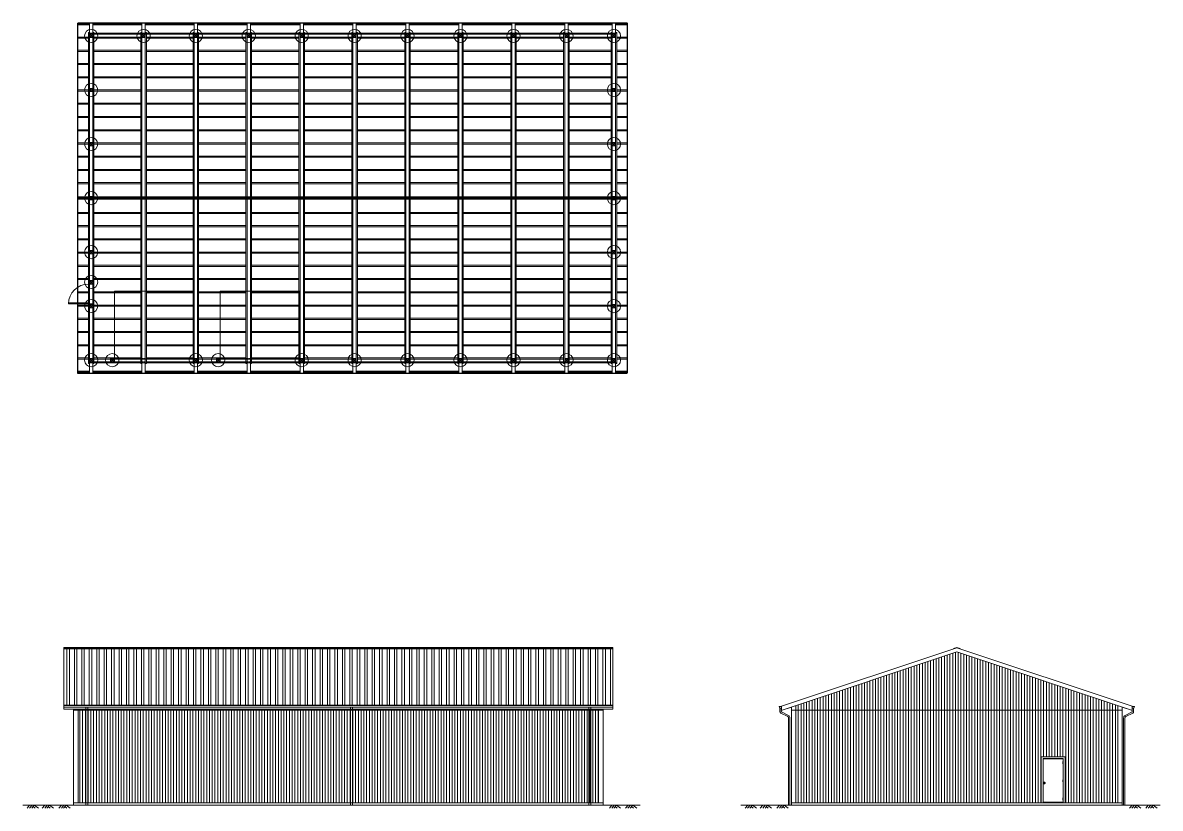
# Model space of a CAD drawing. Header units: inches. Extents: x 99 to 15695, y -7208 to 2559.
# Drawn here: x 1295 to 3358, y -4156 to -2731 of the extents above; entities that cross this region are included whole.
import ezdxf

# ---------------------------------------------------------------- set-up
doc = ezdxf.new("R2010")
doc.units = ezdxf.units.IN
doc.header["$LTSCALE"] = 96
doc.header["$MEASUREMENT"] = 0
doc.linetypes.add('Dash', pattern=[0.225, 0.15, -0.075])
for name, color, linetype, lineweight in [('Common', 4, 'Continuous', 5), ('Dimensions', 7, 'Continuous', 0), ('Section', 6, 'Continuous', 20)]:
    doc.layers.add(name, color=color, linetype=linetype, lineweight=lineweight)
doc.layers.add('Hatch', color=7, linetype='Continuous', lineweight=0, true_color=0x919191)
doc.layers.add('Roof Planes', color=7, linetype='Dash', lineweight=25, true_color=0x6fa455)

# ---------------------------------------------------------------- blocks, each defined once
blk = doc.blocks.new('trussplan')
at = {"layer": 'Section'}
for points in [[(3, -293), (3, 23), (-3, 23), (-3, -293)], [(-5, -293), (-5, 5), (-3, 5)], [(5, -293), (5, 5), (3, 5)], [(-3, -595), (-5, -595), (-5, -297)], [(-3, -297), (-3, -613), (3, -613), (3, -297)], [(3, -595), (5, -595), (5, -297)]]:
    blk.add_lwpolyline(points, dxfattribs=at)

msp = doc.modelspace()

# ---------------------------------------------------------------- hatches: boundary and pattern name
at = {"layer": 'Hatch'}
h = msp.add_hatch(dxfattribs=at)
h.set_pattern_fill('ANSI32', color=256, scale=36, angle=45)
h.set_pattern_definition([(90, (2738.345, 6810.339), (-13.5, 0), []), (90, (2742.845, 6814.839), (-13.5, 0), [])])
h.paths.add_polyline_path([(1369, -3866.8), (1369, -3968.9), (2365, -3968.9), (2365, -3866.8)])
h = msp.add_hatch(dxfattribs=at)
h.set_pattern_fill('ANSI31', color=256, scale=40, angle=45)
h.set_pattern_definition([(90, (2671.087, 6860.8195), (-5, 0), [])])
h.paths.add_polyline_path([(2696.6, -3970), (2696.6, -4146.3), (3141.6, -4146.3), (3141.6, -4062.6), (3185.1, -4062.6), (3185.1, -4146.3), (3280.6, -4146.3), (3280.6, -3970), (2988.6, -3872.7)])
h = msp.add_hatch(dxfattribs=at)
h.set_pattern_fill('ANSI31', color=256, scale=40, angle=45)
h.set_pattern_definition([(90, (2738.345, 6808.339), (-5, 0), [])])
h.paths.add_polyline_path([(2339, -4146.3), (2339, -3976.3), (1395, -3976.3), (1395, -4146.3)])

# ---------------------------------------------------------------- linework, layer by layer
at = {"layer": 'Common'}
for p, q in [((1415.9, -2733.4), (1394.9, -2733.4)), ((1415.9, -2735.4), (1394.9, -2735.4)), ((1421.9, -2733.4), (1510.9, -2733.4)), ((1421.9, -2735.4), (1510.9, -2735.4)), ((1516.9, -2733.4), (1605.6, -2733.4)), ((1516.9, -2735.4), (1605.6, -2735.4)), ((1611.6, -2733.4), (1701.6, -2733.4)), ((1611.6, -2735.4), (1701.6, -2735.4)), ((1707.6, -2733.4), (1797.6, -2733.4)), ((1707.6, -2735.4), (1797.6, -2735.4)), ((1803.6, -2733.4), (1893.6, -2733.4)), ((1803.6, -2735.4), (1893.6, -2735.4)), ((1899.6, -2733.4), (1989.6, -2733.4)), ((1899.6, -2735.4), (1989.6, -2735.4)), ((1995.6, -2733.4), (2085.6, -2733.4)), ((1995.6, -2735.4), (2085.6, -2735.4)), ((2091.6, -2733.4), (2181.6, -2733.4)), ((2091.6, -2735.4), (2181.6, -2735.4)), ((2187.6, -2733.4), (2277.6, -2733.4)), ((2187.6, -2735.4), (2277.6, -2735.4)), ((2283.6, -2733.4), (2363.9, -2733.4)), ((2283.6, -2735.4), (2363.9, -2735.4)), ((2369.9, -2733.4), (2390.9, -2733.4)), ((2369.9, -2735.4), (2390.9, -2735.4)), ((1413.9, -2757.4), (1394.9, -2757.4)), ((1413.9, -2759.4), (1394.9, -2759.4)), ((1423.9, -2757.4), (1508.9, -2757.4)), ((1423.9, -2759.4), (1508.9, -2759.4)), ((1518.9, -2757.4), (1603.6, -2757.4)), ((1518.9, -2759.4), (1603.6, -2759.4)), ((1613.6, -2757.4), (1699.6, -2757.4)), ((1613.6, -2759.4), (1699.6, -2759.4)), ((1709.6, -2757.4), (1795.6, -2757.4)), ((1709.6, -2759.4), (1795.6, -2759.4)), ((1805.6, -2757.4), (1891.6, -2757.4)), ((1805.6, -2759.4), (1891.6, -2759.4)), ((1901.6, -2757.4), (1987.6, -2757.4)), ((1901.6, -2759.4), (1987.6, -2759.4)), ((1997.6, -2757.4), (2083.6, -2757.4)), ((1997.6, -2759.4), (2083.6, -2759.4)), ((2093.6, -2757.4), (2179.6, -2757.4)), ((2093.6, -2759.4), (2179.6, -2759.4)), ((2189.6, -2757.4), (2275.6, -2757.4)), ((2189.6, -2759.4), (2275.6, -2759.4)), ((2285.6, -2757.4), (2361.9, -2757.4)), ((2285.6, -2759.4), (2361.9, -2759.4)), ((2371.9, -2757.4), (2390.9, -2757.4)), ((2371.9, -2759.4), (2390.9, -2759.4)), ((1413.9, -2781.4), (1394.9, -2781.4)), ((1413.9, -2783.4), (1394.9, -2783.4)), ((1423.9, -2781.4), (1508.9, -2781.4)), ((1423.9, -2783.4), (1508.9, -2783.4)), ((1518.9, -2781.4), (1603.6, -2781.4)), ((1518.9, -2783.4), (1603.6, -2783.4)), ((1613.6, -2781.4), (1699.6, -2781.4)), ((1613.6, -2783.4), (1699.6, -2783.4)), ((1709.6, -2781.4), (1795.6, -2781.4)), ((1709.6, -2783.4), (1795.6, -2783.4)), ((1805.6, -2781.4), (1891.6, -2781.4)), ((1805.6, -2783.4), (1891.6, -2783.4)), ((1901.6, -2781.4), (1987.6, -2781.4)), ((1901.6, -2783.4), (1987.6, -2783.4)), ((1997.6, -2781.4), (2083.6, -2781.4)), ((1997.6, -2783.4), (2083.6, -2783.4)), ((2093.6, -2781.4), (2179.6, -2781.4)), ((2093.6, -2783.4), (2179.6, -2783.4)), ((2189.6, -2781.4), (2275.6, -2781.4)), ((2189.6, -2783.4), (2275.6, -2783.4)), ((2285.6, -2781.4), (2361.9, -2781.4)), ((2285.6, -2783.4), (2361.9, -2783.4)), ((2371.9, -2781.4), (2390.9, -2781.4)), ((2371.9, -2783.4), (2390.9, -2783.4)), ((1413.9, -2805.4), (1394.9, -2805.4)), ((1413.9, -2807.4), (1394.9, -2807.4)), ((1423.9, -2805.4), (1508.9, -2805.4)), ((1423.9, -2807.4), (1508.9, -2807.4)), ((1518.9, -2805.4), (1603.6, -2805.4)), ((1518.9, -2807.4), (1603.6, -2807.4)), ((1613.6, -2805.4), (1699.6, -2805.4)), ((1613.6, -2807.4), (1699.6, -2807.4)), ((1709.6, -2805.4), (1795.6, -2805.4)), ((1709.6, -2807.4), (1795.6, -2807.4)), ((1805.6, -2805.4), (1891.6, -2805.4)), ((1805.6, -2807.4), (1891.6, -2807.4)), ((1901.6, -2805.4), (1987.6, -2805.4)), ((1901.6, -2807.4), (1987.6, -2807.4)), ((1997.6, -2805.4), (2083.6, -2805.4)), ((1997.6, -2807.4), (2083.6, -2807.4)), ((2093.6, -2805.4), (2179.6, -2805.4)), ((2093.6, -2807.4), (2179.6, -2807.4)), ((2189.6, -2805.4), (2275.6, -2805.4)), ((2189.6, -2807.4), (2275.6, -2807.4)), ((2285.6, -2805.4), (2361.9, -2805.4)), ((2285.6, -2807.4), (2361.9, -2807.4)), ((2371.9, -2805.4), (2390.9, -2805.4)), ((2371.9, -2807.4), (2390.9, -2807.4)), ((1413.9, -2829.4), (1394.9, -2829.4)), ((1413.9, -2831.4), (1394.9, -2831.4)), ((1423.9, -2829.4), (1508.9, -2829.4)), ((1423.9, -2831.4), (1508.9, -2831.4)), ((1518.9, -2829.4), (1603.6, -2829.4)), ((1518.9, -2831.4), (1603.6, -2831.4)), ((1613.6, -2829.4), (1699.6, -2829.4)), ((1613.6, -2831.4), (1699.6, -2831.4)), ((1709.6, -2829.4), (1795.6, -2829.4)), ((1709.6, -2831.4), (1795.6, -2831.4)), ((1805.6, -2829.4), (1891.6, -2829.4)), ((1805.6, -2831.4), (1891.6, -2831.4)), ((1901.6, -2829.4), (1987.6, -2829.4)), ((1901.6, -2831.4), (1987.6, -2831.4)), ((1997.6, -2829.4), (2083.6, -2829.4)), ((1997.6, -2831.4), (2083.6, -2831.4)), ((2093.6, -2829.4), (2179.6, -2829.4)), ((2093.6, -2831.4), (2179.6, -2831.4)), ((2189.6, -2829.4), (2275.6, -2829.4)), ((2189.6, -2831.4), (2275.6, -2831.4)), ((2285.6, -2829.4), (2361.9, -2829.4)), ((2285.6, -2831.4), (2361.9, -2831.4)), ((2371.9, -2829.4), (2390.9, -2829.4)), ((2371.9, -2831.4), (2390.9, -2831.4)), ((1413.9, -2853.4), (1394.9, -2853.4)), ((1413.9, -2855.4), (1394.9, -2855.4)), ((1423.9, -2853.4), (1508.9, -2853.4)), ((1423.9, -2855.4), (1508.9, -2855.4)), ((1518.9, -2853.4), (1603.6, -2853.4)), ((1518.9, -2855.4), (1603.6, -2855.4)), ((1613.6, -2853.4), (1699.6, -2853.4)), ((1613.6, -2855.4), (1699.6, -2855.4)), ((1709.6, -2853.4), (1795.6, -2853.4)), ((1709.6, -2855.4), (1795.6, -2855.4)), ((1805.6, -2853.4), (1891.6, -2853.4)), ((1805.6, -2855.4), (1891.6, -2855.4)), ((1901.6, -2853.4), (1987.6, -2853.4)), ((1901.6, -2855.4), (1987.6, -2855.4)), ((1997.6, -2853.4), (2083.6, -2853.4)), ((1997.6, -2855.4), (2083.6, -2855.4)), ((2093.6, -2853.4), (2179.6, -2853.4)), ((2093.6, -2855.4), (2179.6, -2855.4)), ((2189.6, -2853.4), (2275.6, -2853.4)), ((2189.6, -2855.4), (2275.6, -2855.4)), ((2285.6, -2853.4), (2361.9, -2853.4)), ((2285.6, -2855.4), (2361.9, -2855.4)), ((2371.9, -2853.4), (2390.9, -2853.4)), ((2371.9, -2855.4), (2390.9, -2855.4)), ((1413.9, -2877.4), (1394.9, -2877.4)), ((1413.9, -2879.4), (1394.9, -2879.4)), ((1423.9, -2877.4), (1508.9, -2877.4)), ((1423.9, -2879.4), (1508.9, -2879.4)), ((1518.9, -2877.4), (1603.6, -2877.4)), ((1518.9, -2879.4), (1603.6, -2879.4)), ((1613.6, -2877.4), (1699.6, -2877.4)), ((1613.6, -2879.4), (1699.6, -2879.4)), ((1709.6, -2877.4), (1795.6, -2877.4)), ((1709.6, -2879.4), (1795.6, -2879.4)), ((1805.6, -2877.4), (1891.6, -2877.4)), ((1805.6, -2879.4), (1891.6, -2879.4)), ((1901.6, -2877.4), (1987.6, -2877.4)), ((1901.6, -2879.4), (1987.6, -2879.4)), ((1997.6, -2877.4), (2083.6, -2877.4)), ((1997.6, -2879.4), (2083.6, -2879.4)), ((2093.6, -2877.4), (2179.6, -2877.4)), ((2093.6, -2879.4), (2179.6, -2879.4)), ((2189.6, -2877.4), (2275.6, -2877.4)), ((2189.6, -2879.4), (2275.6, -2879.4)), ((2285.6, -2877.4), (2361.9, -2877.4)), ((2285.6, -2879.4), (2361.9, -2879.4)), ((2371.9, -2877.4), (2390.9, -2877.4)), ((2371.9, -2879.4), (2390.9, -2879.4)), ((1413.9, -2901.4), (1394.9, -2901.4)), ((1413.9, -2903.4), (1394.9, -2903.4)), ((1423.9, -2901.4), (1508.9, -2901.4)), ((1423.9, -2903.4), (1508.9, -2903.4)), ((1518.9, -2901.4), (1603.6, -2901.4)), ((1518.9, -2903.4), (1603.6, -2903.4)), ((1613.6, -2901.4), (1699.6, -2901.4)), ((1613.6, -2903.4), (1699.6, -2903.4)), ((1709.6, -2901.4), (1795.6, -2901.4)), ((1709.6, -2903.4), (1795.6, -2903.4)), ((1805.6, -2901.4), (1891.6, -2901.4)), ((1805.6, -2903.4), (1891.6, -2903.4)), ((1901.6, -2901.4), (1987.6, -2901.4)), ((1901.6, -2903.4), (1987.6, -2903.4)), ((1997.6, -2901.4), (2083.6, -2901.4)), ((1997.6, -2903.4), (2083.6, -2903.4)), ((2093.6, -2901.4), (2179.6, -2901.4)), ((2093.6, -2903.4), (2179.6, -2903.4)), ((2189.6, -2901.4), (2275.6, -2901.4)), ((2189.6, -2903.4), (2275.6, -2903.4)), ((2285.6, -2901.4), (2361.9, -2901.4)), ((2285.6, -2903.4), (2361.9, -2903.4)), ((2371.9, -2901.4), (2390.9, -2901.4)), ((2371.9, -2903.4), (2390.9, -2903.4)), ((1413.9, -2925.4), (1394.9, -2925.4)), ((1413.9, -2927.4), (1394.9, -2927.4)), ((1423.9, -2925.4), (1508.9, -2925.4)), ((1423.9, -2927.4), (1508.9, -2927.4)), ((1518.9, -2925.4), (1603.6, -2925.4)), ((1518.9, -2927.4), (1603.6, -2927.4)), ((1613.6, -2925.4), (1699.6, -2925.4)), ((1613.6, -2927.4), (1699.6, -2927.4)), ((1709.6, -2925.4), (1795.6, -2925.4)), ((1709.6, -2927.4), (1795.6, -2927.4)), ((1805.6, -2925.4), (1891.6, -2925.4)), ((1805.6, -2927.4), (1891.6, -2927.4)), ((1901.6, -2925.4), (1987.6, -2925.4)), ((1901.6, -2927.4), (1987.6, -2927.4)), ((1997.6, -2925.4), (2083.6, -2925.4)), ((1997.6, -2927.4), (2083.6, -2927.4)), ((2093.6, -2925.4), (2179.6, -2925.4)), ((2093.6, -2927.4), (2179.6, -2927.4)), ((2189.6, -2925.4), (2275.6, -2925.4)), ((2189.6, -2927.4), (2275.6, -2927.4)), ((2285.6, -2925.4), (2361.9, -2925.4)), ((2285.6, -2927.4), (2361.9, -2927.4)), ((2371.9, -2925.4), (2390.9, -2925.4)), ((2371.9, -2927.4), (2390.9, -2927.4)), ((1413.9, -2949.4), (1394.9, -2949.4)), ((1423.9, -2949.4), (1508.9, -2949.4)), ((1518.9, -2949.4), (1603.6, -2949.4)), ((1613.6, -2949.4), (1699.6, -2949.4)), ((1709.6, -2949.4), (1795.6, -2949.4)), ((1805.6, -2949.4), (1891.6, -2949.4)), ((1901.6, -2949.4), (1987.6, -2949.4)), ((1997.6, -2949.4), (2083.6, -2949.4)), ((2093.6, -2949.4), (2179.6, -2949.4)), ((2189.6, -2949.4), (2275.6, -2949.4)), ((2285.6, -2949.4), (2361.9, -2949.4)), ((2371.9, -2949.4), (2390.9, -2949.4)), ((1413.9, -2951.4), (1394.9, -2951.4)), ((1423.9, -2951.4), (1508.9, -2951.4)), ((1518.9, -2951.4), (1603.6, -2951.4)), ((1613.6, -2951.4), (1699.6, -2951.4)), ((1709.6, -2951.4), (1795.6, -2951.4)), ((1805.6, -2951.4), (1891.6, -2951.4)), ((1901.6, -2951.4), (1987.6, -2951.4)), ((1997.6, -2951.4), (2083.6, -2951.4)), ((2093.6, -2951.4), (2179.6, -2951.4)), ((2189.6, -2951.4), (2275.6, -2951.4)), ((2285.6, -2951.4), (2361.9, -2951.4)), ((2371.9, -2951.4), (2390.9, -2951.4)), ((1413.9, -2973.4), (1394.9, -2973.4)), ((1413.9, -2975.4), (1394.9, -2975.4)), ((1423.9, -2973.4), (1508.9, -2973.4)), ((1423.9, -2975.4), (1508.9, -2975.4)), ((1518.9, -2973.4), (1603.6, -2973.4)), ((1518.9, -2975.4), (1603.6, -2975.4)), ((1613.6, -2973.4), (1699.6, -2973.4)), ((1613.6, -2975.4), (1699.6, -2975.4)), ((1709.6, -2973.4), (1795.6, -2973.4)), ((1709.6, -2975.4), (1795.6, -2975.4)), ((1805.6, -2973.4), (1891.6, -2973.4)), ((1805.6, -2975.4), (1891.6, -2975.4)), ((1901.6, -2973.4), (1987.6, -2973.4)), ((1901.6, -2975.4), (1987.6, -2975.4)), ((1997.6, -2973.4), (2083.6, -2973.4)), ((1997.6, -2975.4), (2083.6, -2975.4)), ((2093.6, -2973.4), (2179.6, -2973.4)), ((2093.6, -2975.4), (2179.6, -2975.4)), ((2189.6, -2973.4), (2275.6, -2973.4)), ((2189.6, -2975.4), (2275.6, -2975.4)), ((2285.6, -2973.4), (2361.9, -2973.4)), ((2285.6, -2975.4), (2361.9, -2975.4)), ((2371.9, -2973.4), (2390.9, -2973.4)), ((2371.9, -2975.4), (2390.9, -2975.4)), ((1413.9, -2997.4), (1394.9, -2997.4)), ((1413.9, -2999.4), (1394.9, -2999.4)), ((1423.9, -2997.4), (1508.9, -2997.4)), ((1423.9, -2999.4), (1508.9, -2999.4)), ((1518.9, -2997.4), (1603.6, -2997.4)), ((1518.9, -2999.4), (1603.6, -2999.4)), ((1613.6, -2997.4), (1699.6, -2997.4)), ((1613.6, -2999.4), (1699.6, -2999.4)), ((1709.6, -2997.4), (1795.6, -2997.4)), ((1709.6, -2999.4), (1795.6, -2999.4)), ((1805.6, -2997.4), (1891.6, -2997.4)), ((1805.6, -2999.4), (1891.6, -2999.4)), ((1901.6, -2997.4), (1987.6, -2997.4)), ((1901.6, -2999.4), (1987.6, -2999.4)), ((1997.6, -2997.4), (2083.6, -2997.4)), ((1997.6, -2999.4), (2083.6, -2999.4)), ((2093.6, -2997.4), (2179.6, -2997.4)), ((2093.6, -2999.4), (2179.6, -2999.4)), ((2189.6, -2997.4), (2275.6, -2997.4)), ((2189.6, -2999.4), (2275.6, -2999.4)), ((2285.6, -2997.4), (2361.9, -2997.4)), ((2285.6, -2999.4), (2361.9, -2999.4)), ((2371.9, -2997.4), (2390.9, -2997.4)), ((2371.9, -2999.4), (2390.9, -2999.4)), ((1413.9, -3021.4), (1394.9, -3021.4)), ((1413.9, -3023.4), (1394.9, -3023.4)), ((1423.9, -3021.4), (1508.9, -3021.4)), ((1423.9, -3023.4), (1508.9, -3023.4)), ((1518.9, -3021.4), (1603.6, -3021.4)), ((1518.9, -3023.4), (1603.6, -3023.4)), ((1613.6, -3021.4), (1699.6, -3021.4)), ((1613.6, -3023.4), (1699.6, -3023.4)), ((1709.6, -3021.4), (1795.6, -3021.4)), ((1709.6, -3023.4), (1795.6, -3023.4)), ((1805.6, -3021.4), (1891.6, -3021.4)), ((1805.6, -3023.4), (1891.6, -3023.4)), ((1901.6, -3021.4), (1987.6, -3021.4)), ((1901.6, -3023.4), (1987.6, -3023.4)), ((1997.6, -3021.4), (2083.6, -3021.4)), ((1997.6, -3023.4), (2083.6, -3023.4)), ((2093.6, -3021.4), (2179.6, -3021.4)), ((2093.6, -3023.4), (2179.6, -3023.4)), ((2189.6, -3021.4), (2275.6, -3021.4)), ((2189.6, -3023.4), (2275.6, -3023.4)), ((2285.6, -3021.4), (2361.9, -3021.4)), ((2285.6, -3023.4), (2361.9, -3023.4)), ((2371.9, -3021.4), (2390.9, -3021.4)), ((2371.9, -3023.4), (2390.9, -3023.4)), ((1413.9, -3075.4), (1394.9, -3075.4)), ((1413.9, -3077.4), (1394.9, -3077.4)), ((1423.9, -3075.4), (1508.9, -3075.4)), ((1423.9, -3077.4), (1508.9, -3077.4)), ((1518.9, -3075.4), (1603.6, -3075.4)), ((1518.9, -3077.4), (1603.6, -3077.4)), ((1613.6, -3075.4), (1699.6, -3075.4)), ((1613.6, -3077.4), (1699.6, -3077.4)), ((1709.6, -3075.4), (1795.6, -3075.4)), ((1709.6, -3077.4), (1795.6, -3077.4)), ((1805.6, -3075.4), (1891.6, -3075.4)), ((1805.6, -3077.4), (1891.6, -3077.4)), ((1901.6, -3075.4), (1987.6, -3075.4)), ((1901.6, -3077.4), (1987.6, -3077.4)), ((1997.6, -3075.4), (2083.6, -3075.4)), ((1997.6, -3077.4), (2083.6, -3077.4)), ((2093.6, -3075.4), (2179.6, -3075.4)), ((2093.6, -3077.4), (2179.6, -3077.4)), ((2189.6, -3075.4), (2275.6, -3075.4)), ((2189.6, -3077.4), (2275.6, -3077.4)), ((2285.6, -3075.4), (2361.9, -3075.4)), ((2285.6, -3077.4), (2361.9, -3077.4)), ((2371.9, -3075.4), (2390.9, -3075.4)), ((2371.9, -3077.4), (2390.9, -3077.4)), ((1413.9, -3099.4), (1394.9, -3099.4)), ((1413.9, -3101.4), (1394.9, -3101.4)), ((1423.9, -3099.4), (1508.9, -3099.4)), ((1423.9, -3101.4), (1508.9, -3101.4)), ((1518.9, -3099.4), (1603.6, -3099.4)), ((1518.9, -3101.4), (1603.6, -3101.4)), ((1613.6, -3099.4), (1699.6, -3099.4)), ((1613.6, -3101.4), (1699.6, -3101.4)), ((1709.6, -3099.4), (1795.6, -3099.4)), ((1709.6, -3101.4), (1795.6, -3101.4)), ((1805.6, -3099.4), (1891.6, -3099.4)), ((1805.6, -3101.4), (1891.6, -3101.4)), ((1901.6, -3099.4), (1987.6, -3099.4)), ((1901.6, -3101.4), (1987.6, -3101.4)), ((1997.6, -3099.4), (2083.6, -3099.4)), ((1997.6, -3101.4), (2083.6, -3101.4)), ((2093.6, -3099.4), (2179.6, -3099.4)), ((2093.6, -3101.4), (2179.6, -3101.4)), ((2189.6, -3099.4), (2275.6, -3099.4)), ((2189.6, -3101.4), (2275.6, -3101.4)), ((2285.6, -3099.4), (2361.9, -3099.4)), ((2285.6, -3101.4), (2361.9, -3101.4)), ((2371.9, -3099.4), (2390.9, -3099.4)), ((2371.9, -3101.4), (2390.9, -3101.4)), ((1413.9, -3123.4), (1394.9, -3123.4)), ((1413.9, -3125.4), (1394.9, -3125.4)), ((1423.9, -3123.4), (1508.9, -3123.4)), ((1423.9, -3125.4), (1508.9, -3125.4)), ((1518.9, -3123.4), (1603.6, -3123.4)), ((1518.9, -3125.4), (1603.6, -3125.4)), ((1613.6, -3123.4), (1699.6, -3123.4)), ((1613.6, -3125.4), (1699.6, -3125.4)), ((1709.6, -3123.4), (1795.6, -3123.4)), ((1709.6, -3125.4), (1795.6, -3125.4)), ((1805.6, -3123.4), (1891.6, -3123.4)), ((1805.6, -3125.4), (1891.6, -3125.4)), ((1901.6, -3123.4), (1987.6, -3123.4)), ((1901.6, -3125.4), (1987.6, -3125.4)), ((1997.6, -3123.4), (2083.6, -3123.4)), ((1997.6, -3125.4), (2083.6, -3125.4)), ((2093.6, -3123.4), (2179.6, -3123.4)), ((2093.6, -3125.4), (2179.6, -3125.4)), ((2189.6, -3123.4), (2275.6, -3123.4)), ((2189.6, -3125.4), (2275.6, -3125.4)), ((2285.6, -3123.4), (2361.9, -3123.4)), ((2285.6, -3125.4), (2361.9, -3125.4)), ((2371.9, -3123.4), (2390.9, -3123.4)), ((2371.9, -3125.4), (2390.9, -3125.4)), ((1413.9, -3147.4), (1394.9, -3147.4)), ((1413.9, -3149.4), (1394.9, -3149.4)), ((1423.9, -3147.4), (1508.9, -3147.4)), ((1423.9, -3149.4), (1508.9, -3149.4)), ((1518.9, -3147.4), (1603.6, -3147.4)), ((1518.9, -3149.4), (1603.6, -3149.4)), ((1613.6, -3147.4), (1699.6, -3147.4)), ((1613.6, -3149.4), (1699.6, -3149.4)), ((1709.6, -3147.4), (1795.6, -3147.4)), ((1709.6, -3149.4), (1795.6, -3149.4)), ((1805.6, -3147.4), (1891.6, -3147.4)), ((1805.6, -3149.4), (1891.6, -3149.4)), ((1901.6, -3147.4), (1987.6, -3147.4)), ((1901.6, -3149.4), (1987.6, -3149.4)), ((1997.6, -3147.4), (2083.6, -3147.4)), ((1997.6, -3149.4), (2083.6, -3149.4)), ((2093.6, -3147.4), (2179.6, -3147.4)), ((2093.6, -3149.4), (2179.6, -3149.4)), ((2189.6, -3147.4), (2275.6, -3147.4)), ((2189.6, -3149.4), (2275.6, -3149.4)), ((2285.6, -3147.4), (2361.9, -3147.4)), ((2285.6, -3149.4), (2361.9, -3149.4)), ((2371.9, -3147.4), (2390.9, -3147.4)), ((2371.9, -3149.4), (2390.9, -3149.4)), ((1413.9, -3171.4), (1394.9, -3171.4)), ((1413.9, -3173.4), (1394.9, -3173.4)), ((1423.9, -3171.4), (1508.9, -3171.4)), ((1423.9, -3173.4), (1508.9, -3173.4)), ((1518.9, -3171.4), (1603.6, -3171.4)), ((1518.9, -3173.4), (1603.6, -3173.4)), ((1613.6, -3171.4), (1699.6, -3171.4)), ((1613.6, -3173.4), (1699.6, -3173.4)), ((1709.6, -3171.4), (1795.6, -3171.4)), ((1709.6, -3173.4), (1795.6, -3173.4)), ((1805.6, -3171.4), (1891.6, -3171.4)), ((1805.6, -3173.4), (1891.6, -3173.4)), ((1901.6, -3171.4), (1987.6, -3171.4)), ((1901.6, -3173.4), (1987.6, -3173.4)), ((1997.6, -3171.4), (2083.6, -3171.4)), ((1997.6, -3173.4), (2083.6, -3173.4)), ((2093.6, -3171.4), (2179.6, -3171.4)), ((2093.6, -3173.4), (2179.6, -3173.4)), ((2189.6, -3171.4), (2275.6, -3171.4)), ((2189.6, -3173.4), (2275.6, -3173.4)), ((2285.6, -3171.4), (2361.9, -3171.4)), ((2285.6, -3173.4), (2361.9, -3173.4)), ((2371.9, -3171.4), (2390.9, -3171.4)), ((2371.9, -3173.4), (2390.9, -3173.4)), ((1413.9, -3195.4), (1394.9, -3195.4)), ((1423.9, -3195.4), (1508.9, -3195.4)), ((1518.9, -3195.4), (1603.6, -3195.4)), ((1613.6, -3195.4), (1699.6, -3195.4)), ((1709.6, -3195.4), (1795.6, -3195.4)), ((1805.6, -3195.4), (1891.6, -3195.4)), ((1901.6, -3195.4), (1987.6, -3195.4)), ((1997.6, -3195.4), (2083.6, -3195.4)), ((2093.6, -3195.4), (2179.6, -3195.4)), ((2189.6, -3195.4), (2275.6, -3195.4)), ((2285.6, -3195.4), (2361.9, -3195.4)), ((2371.9, -3195.4), (2390.9, -3195.4)), ((1413.9, -3197.4), (1394.9, -3197.4)), ((1423.9, -3197.4), (1508.9, -3197.4)), ((1518.9, -3197.4), (1603.6, -3197.4)), ((1613.6, -3197.4), (1699.6, -3197.4)), ((1709.6, -3197.4), (1795.6, -3197.4)), ((1805.6, -3197.4), (1891.6, -3197.4)), ((1901.6, -3197.4), (1987.6, -3197.4)), ((1997.6, -3197.4), (2083.6, -3197.4)), ((2093.6, -3197.4), (2179.6, -3197.4)), ((2189.6, -3197.4), (2275.6, -3197.4)), ((2285.6, -3197.4), (2361.9, -3197.4)), ((2371.9, -3197.4), (2390.9, -3197.4)), ((1413.9, -3219.4), (1394.9, -3219.4)), ((1413.9, -3221.4), (1394.9, -3221.4)), ((1423.9, -3219.4), (1508.9, -3219.4)), ((1423.9, -3221.4), (1508.9, -3221.4)), ((1518.9, -3219.4), (1603.6, -3219.4)), ((1518.9, -3221.4), (1603.6, -3221.4)), ((1613.6, -3219.4), (1699.6, -3219.4)), ((1613.6, -3221.4), (1699.6, -3221.4)), ((1709.6, -3219.4), (1795.6, -3219.4)), ((1709.6, -3221.4), (1795.6, -3221.4)), ((1805.6, -3219.4), (1891.6, -3219.4)), ((1805.6, -3221.4), (1891.6, -3221.4)), ((1901.6, -3219.4), (1987.6, -3219.4)), ((1901.6, -3221.4), (1987.6, -3221.4)), ((1997.6, -3219.4), (2083.6, -3219.4)), ((1997.6, -3221.4), (2083.6, -3221.4)), ((2093.6, -3219.4), (2179.6, -3219.4)), ((2093.6, -3221.4), (2179.6, -3221.4)), ((2189.6, -3219.4), (2275.6, -3219.4)), ((2189.6, -3221.4), (2275.6, -3221.4)), ((2285.6, -3219.4), (2361.9, -3219.4)), ((2285.6, -3221.4), (2361.9, -3221.4)), ((2371.9, -3219.4), (2390.9, -3219.4)), ((2371.9, -3221.4), (2390.9, -3221.4)), ((1413.9, -3243.4), (1394.9, -3243.4)), ((1413.9, -3245.4), (1394.9, -3245.4)), ((1423.9, -3243.4), (1508.9, -3243.4)), ((1423.9, -3245.4), (1508.9, -3245.4)), ((1518.9, -3243.4), (1603.6, -3243.4)), ((1518.9, -3245.4), (1603.6, -3245.4)), ((1613.6, -3243.4), (1699.6, -3243.4)), ((1613.6, -3245.4), (1699.6, -3245.4)), ((1709.6, -3243.4), (1795.6, -3243.4)), ((1709.6, -3245.4), (1795.6, -3245.4)), ((1805.6, -3243.4), (1891.6, -3243.4)), ((1805.6, -3245.4), (1891.6, -3245.4)), ((1901.6, -3243.4), (1987.6, -3243.4)), ((1901.6, -3245.4), (1987.6, -3245.4)), ((1997.6, -3243.4), (2083.6, -3243.4)), ((1997.6, -3245.4), (2083.6, -3245.4)), ((2093.6, -3243.4), (2179.6, -3243.4)), ((2093.6, -3245.4), (2179.6, -3245.4)), ((2189.6, -3243.4), (2275.6, -3243.4)), ((2189.6, -3245.4), (2275.6, -3245.4)), ((2285.6, -3243.4), (2361.9, -3243.4)), ((2285.6, -3245.4), (2361.9, -3245.4)), ((2371.9, -3243.4), (2390.9, -3243.4)), ((2371.9, -3245.4), (2390.9, -3245.4)), ((1413.9, -3267.4), (1394.9, -3267.4)), ((1413.9, -3269.4), (1394.9, -3269.4)), ((1423.9, -3267.4), (1508.9, -3267.4)), ((1423.9, -3269.4), (1508.9, -3269.4)), ((1518.9, -3267.4), (1603.6, -3267.4)), ((1518.9, -3269.4), (1603.6, -3269.4)), ((1613.6, -3267.4), (1699.6, -3267.4)), ((1613.6, -3269.4), (1699.6, -3269.4)), ((1709.6, -3267.4), (1795.6, -3267.4)), ((1709.6, -3269.4), (1795.6, -3269.4)), ((1805.6, -3267.4), (1891.6, -3267.4)), ((1805.6, -3269.4), (1891.6, -3269.4)), ((1901.6, -3267.4), (1987.6, -3267.4)), ((1901.6, -3269.4), (1987.6, -3269.4)), ((1997.6, -3267.4), (2083.6, -3267.4)), ((1997.6, -3269.4), (2083.6, -3269.4)), ((2093.6, -3267.4), (2179.6, -3267.4)), ((2093.6, -3269.4), (2179.6, -3269.4)), ((2189.6, -3267.4), (2275.6, -3267.4)), ((2189.6, -3269.4), (2275.6, -3269.4)), ((2285.6, -3267.4), (2361.9, -3267.4)), ((2285.6, -3269.4), (2361.9, -3269.4)), ((2371.9, -3267.4), (2390.9, -3267.4)), ((2371.9, -3269.4), (2390.9, -3269.4)), ((1413.9, -3291.4), (1394.9, -3291.4)), ((1413.9, -3293.4), (1394.9, -3293.4)), ((1423.9, -3291.4), (1508.9, -3291.4)), ((1423.9, -3293.4), (1508.9, -3293.4)), ((1518.9, -3291.4), (1603.6, -3291.4)), ((1518.9, -3293.4), (1603.6, -3293.4)), ((1613.6, -3291.4), (1699.6, -3291.4)), ((1613.6, -3293.4), (1699.6, -3293.4)), ((1709.6, -3291.4), (1795.6, -3291.4)), ((1709.6, -3293.4), (1795.6, -3293.4)), ((1805.6, -3291.4), (1891.6, -3291.4)), ((1805.6, -3293.4), (1891.6, -3293.4)), ((1901.6, -3291.4), (1987.6, -3291.4)), ((1901.6, -3293.4), (1987.6, -3293.4)), ((1997.6, -3291.4), (2083.6, -3291.4)), ((1997.6, -3293.4), (2083.6, -3293.4)), ((2093.6, -3291.4), (2179.6, -3291.4)), ((2093.6, -3293.4), (2179.6, -3293.4)), ((2189.6, -3291.4), (2275.6, -3291.4)), ((2189.6, -3293.4), (2275.6, -3293.4)), ((2285.6, -3291.4), (2361.9, -3291.4)), ((2285.6, -3293.4), (2361.9, -3293.4)), ((2371.9, -3291.4), (2390.9, -3291.4)), ((2371.9, -3293.4), (2390.9, -3293.4)), ((1413.9, -3315.4), (1394.9, -3315.4)), ((1413.9, -3317.4), (1394.9, -3317.4)), ((1423.9, -3315.4), (1508.9, -3315.4)), ((1423.9, -3317.4), (1508.9, -3317.4)), ((1518.9, -3315.4), (1603.6, -3315.4)), ((1518.9, -3317.4), (1603.6, -3317.4)), ((1613.6, -3315.4), (1699.6, -3315.4)), ((1613.6, -3317.4), (1699.6, -3317.4)), ((1709.6, -3315.4), (1795.6, -3315.4)), ((1709.6, -3317.4), (1795.6, -3317.4)), ((1805.6, -3315.4), (1891.6, -3315.4)), ((1805.6, -3317.4), (1891.6, -3317.4)), ((1901.6, -3315.4), (1987.6, -3315.4)), ((1901.6, -3317.4), (1987.6, -3317.4)), ((1997.6, -3315.4), (2083.6, -3315.4)), ((1997.6, -3317.4), (2083.6, -3317.4)), ((2093.6, -3315.4), (2179.6, -3315.4)), ((2093.6, -3317.4), (2179.6, -3317.4)), ((2189.6, -3315.4), (2275.6, -3315.4)), ((2189.6, -3317.4), (2275.6, -3317.4)), ((2285.6, -3315.4), (2361.9, -3315.4)), ((2285.6, -3317.4), (2361.9, -3317.4)), ((2371.9, -3315.4), (2390.9, -3315.4)), ((2371.9, -3317.4), (2390.9, -3317.4)), ((1413.9, -3339.4), (1394.9, -3339.4)), ((1413.9, -3341.4), (1394.9, -3341.4)), ((1423.9, -3339.4), (1508.9, -3339.4)), ((1423.9, -3341.4), (1508.9, -3341.4)), ((1518.9, -3339.4), (1603.6, -3339.4)), ((1518.9, -3341.4), (1603.6, -3341.4)), ((1613.6, -3339.4), (1699.6, -3339.4)), ((1613.6, -3341.4), (1699.6, -3341.4)), ((1709.6, -3339.4), (1795.6, -3339.4)), ((1709.6, -3341.4), (1795.6, -3341.4)), ((1805.6, -3339.4), (1891.6, -3339.4)), ((1805.6, -3341.4), (1891.6, -3341.4)), ((1901.6, -3339.4), (1987.6, -3339.4)), ((1901.6, -3341.4), (1987.6, -3341.4)), ((1997.6, -3339.4), (2083.6, -3339.4)), ((1997.6, -3341.4), (2083.6, -3341.4)), ((2093.6, -3339.4), (2179.6, -3339.4)), ((2093.6, -3341.4), (2179.6, -3341.4)), ((2189.6, -3339.4), (2275.6, -3339.4)), ((2189.6, -3341.4), (2275.6, -3341.4)), ((2285.6, -3339.4), (2361.9, -3339.4)), ((2285.6, -3341.4), (2361.9, -3341.4)), ((2371.9, -3339.4), (2390.9, -3339.4)), ((2371.9, -3341.4), (2390.9, -3341.4)), ((1415.9, -3363.4), (1394.9, -3363.4)), ((1415.9, -3365.4), (1394.9, -3365.4)), ((1421.9, -3363.4), (1510.9, -3363.4)), ((1421.9, -3365.4), (1510.9, -3365.4)), ((1516.9, -3363.4), (1605.6, -3363.4)), ((1516.9, -3365.4), (1605.6, -3365.4)), ((1611.6, -3363.4), (1701.6, -3363.4)), ((1611.6, -3365.4), (1701.6, -3365.4)), ((1707.6, -3363.4), (1797.6, -3363.4)), ((1707.6, -3365.4), (1797.6, -3365.4)), ((1803.6, -3363.4), (1893.6, -3363.4)), ((1803.6, -3365.4), (1893.6, -3365.4)), ((1899.6, -3363.4), (1989.6, -3363.4)), ((1899.6, -3365.4), (1989.6, -3365.4)), ((1995.6, -3363.4), (2085.6, -3363.4)), ((1995.6, -3365.4), (2085.6, -3365.4)), ((2091.6, -3363.4), (2181.6, -3363.4)), ((2091.6, -3365.4), (2181.6, -3365.4)), ((2187.6, -3363.4), (2277.6, -3363.4)), ((2187.6, -3365.4), (2277.6, -3365.4)), ((2283.6, -3363.4), (2363.9, -3363.4)), ((2283.6, -3365.4), (2363.9, -3365.4)), ((2370.9, -3363.4), (2390.9, -3363.4)), ((2370.9, -3365.4), (2390.9, -3365.4)), ((1369, -3866.3), (2365, -3866.3)), ((2364.9, -3866.8), (1369, -3866.8)), ((2988.6, -3865), (2670.6, -3971)), ((2671.7, -3978.3), (2988.6, -3872.7)), ((2988.6, -3864.4), (2982.7, -3866.3)), ((2982.7, -3866.3), (2982.9, -3866.8)), ((2994.4, -3866.3), (2988.6, -3864.4)), ((2988.6, -3865), (3306.6, -3971)), ((2988.6, -3872.7), (3305.4, -3978.3)), ((2994.2, -3866.8), (2994.4, -3866.3)), ((2365, -3968.9), (1369, -3968.9)), ((2365, -3969), (1369, -3969)), ((2365, -3969.5), (1369, -3969.5)), ((2365, -3972.5), (1369, -3972.5)), ((1387, -3976.3), (2347, -3976.3)), ((1395, -4146.3), (1395, -3976.3)), ((2339, -3976.3), (2339, -4146.3)), ((2666.6, -3971.5), (2667.6, -3974.5)), ((2670.6, -3971.5), (2666.6, -3971.5)), ((2667.6, -3974.5), (2670.6, -3974.5)), ((2670.6, -3971.5), (2670.6, -3974.5)), ((2696.6, -3970), (2696.6, -4146.3)), ((3280.6, -4146.3), (3280.6, -3970)), ((3310.6, -3971.5), (3306.6, -3971.5)), ((3306.6, -3974.5), (3306.6, -3971.5)), ((3306.6, -3974.5), (3309.6, -3974.5)), ((3309.6, -3974.5), (3310.6, -3971.5)), ((3141.6, -4062.6), (3141.6, -4146.3)), ((3185.1, -4062.6), (3141.6, -4062.6)), ((3185.1, -4062.6), (3185.1, -4146.3)), ((3145.1, -4146.3), (3145.1, -4066.1)), ((3145.1, -4066.1), (3181.6, -4066.1)), ((3181.3, -4066.3), (3145.3, -4066.3)), ((3145.3, -4146.3), (3145.3, -4066.3)), ((3145.4, -4066.4), (3181.2, -4066.4)), ((3145.4, -4145.2), (3145.4, -4066.4)), ((3181.1, -4075.3), (3181.1, -4071.3)), ((3181.6, -4071.3), (3181.1, -4071.3)), ((3181.1, -4075.3), (3181.6, -4075.3)), ((3181.2, -4066.4), (3181.2, -4071.3)), ((3181.2, -4104.3), (3181.2, -4075.3)), ((3181.3, -4066.3), (3181.3, -4071.3)), ((3181.3, -4104.3), (3181.3, -4075.3)), ((3181.6, -4146.3), (3181.6, -4066.1)), ((3181.1, -4104.3), (3181.6, -4104.3)), ((3181.1, -4108.3), (3181.1, -4104.3)), ((3146.3, -4109.3), (3146, -4109.9)), ((3146, -4109.9), (3146, -4110.7)), ((3146.3, -4111.3), (3146, -4110.7)), ((3146.9, -4109), (3146.3, -4109.3)), ((3146.6, -4109.5), (3146.3, -4110)), ((3146.3, -4110), (3146.3, -4110.6)), ((3146.6, -4111.1), (3146.3, -4110.6)), ((3146.9, -4111.6), (3146.3, -4111.3)), ((3146.6, -4109.5), (3147, -4109.3)), ((3147, -4111.3), (3146.6, -4111.1)), ((3147.7, -4109), (3146.9, -4109)), ((3147.7, -4111.6), (3146.9, -4111.6)), ((3147, -4109.3), (3147.6, -4109.3)), ((3147, -4111.3), (3147.6, -4111.3)), ((3148.1, -4109.5), (3147.6, -4109.3)), ((3147.6, -4111.3), (3148.1, -4111.1)), ((3147.7, -4109), (3148.3, -4109.3)), ((3147.7, -4111.6), (3148.3, -4111.3)), ((3148.1, -4109.5), (3148.3, -4110)), ((3148.3, -4110.6), (3148.1, -4111.1)), ((3148.6, -4109.9), (3148.3, -4109.3)), ((3148.3, -4110.6), (3148.3, -4110)), ((3148.3, -4111.3), (3148.6, -4110.7)), ((3148.6, -4109.9), (3148.6, -4110.7)), ((3181.1, -4108.3), (3181.6, -4108.3)), ((3181.2, -4137.3), (3181.2, -4108.3)), ((3181.3, -4108.3), (3181.3, -4137.3)), ((3145.3, -4145.3), (3181.3, -4145.3)), ((3181.2, -4145.2), (3145.4, -4145.2)), ((3181.6, -4137.3), (3181.1, -4137.3)), ((3181.1, -4137.3), (3181.1, -4141.3)), ((3181.1, -4141.3), (3181.6, -4141.3)), ((3181.2, -4141.3), (3181.2, -4145.2)), ((3181.3, -4141.3), (3181.3, -4146.3))]:
    msp.add_line(p, q, dxfattribs=at)
for points in [[(1408.9, -3972.5), (1408.9, -4150.3), (1412.9, -4150.3), (1412.9, -3972.5), (1408.9, -3972.5)], [(1888.9, -3972.5), (1888.9, -4150.3), (1892.9, -4150.3), (1892.9, -3972.5), (1888.9, -3972.5)], [(2325.1, -3972.5), (2325.1, -4150.3), (2321.1, -4150.3), (2321.1, -3972.5), (2325.1, -3972.5)]]:
    msp.add_lwpolyline(points, dxfattribs=at)
for points in [[(2667.8, -3974.5), (2667.8, -3980.9, 0.258197), (2669.2, -3983.4), (2682.2, -3989.8, -0.258197), (2683.6, -3992.3), (2683.6, -4150.3)], [(2670.3, -3974.5), (2670.3, -3980.6, 0.258197), (2670.8, -3981.5), (2683.5, -3987.7, -0.258197), (2686.1, -3992.3), (2686.1, -4150.3)], [(3306.8, -3974.5), (3306.8, -3980.6, -0.258197), (3306.3, -3981.5), (3293.6, -3987.7, 0.258197), (3291, -3992.3), (3291, -4150.3)], [(3309.3, -3974.5), (3309.3, -3980.9, -0.258197), (3307.9, -3983.4), (3294.9, -3989.8, 0.258197), (3293.5, -3992.3), (3293.5, -4150.3)]]:
    msp.add_lwpolyline(points, format="xyb", dxfattribs=at)
for centre in [(1418.9, -2755.4), (1513.9, -2755.4), (1608.6, -2755.4), (1704.6, -2755.4), (1800.6, -2755.4), (1896.6, -2755.4), (1992.6, -2755.4), (2088.6, -2755.4), (2184.6, -2755.4), (2280.6, -2755.4), (2366.9, -2755.4), (1418.9, -2853.4), (2366.9, -2853.4), (1418.9, -2951.4), (2366.9, -2951.4), (1418.9, -3049.4), (2366.9, -3049.4), (1418.9, -3147.4), (2366.9, -3147.4), (1418.9, -3201.7), (1418.9, -3245.2), (2366.9, -3245.4), (1418.9, -3343.4), (1457.1, -3343.4), (1608.6, -3343.4), (1649.1, -3343.4), (1800.6, -3343.4), (1896.6, -3343.4), (1992.6, -3343.4), (2088.6, -3343.4), (2184.6, -3343.4), (2280.6, -3343.4), (2366.9, -3343.4)]:
    msp.add_circle(centre, 12, dxfattribs=at)
at = {"layer": 'Dimensions'}
for p, q in [((1307.3, -4150.3), (1302.8, -4156.1)), ((1311.7, -4150.3), (1307.1, -4156.1)), ((1315.7, -4150.3), (1311.2, -4156.1)), ((1313.5, -4153.2), (1317.2, -4156.1)), ((1315.7, -4150.3), (1323.2, -4156.1)), ((1334.8, -4150.3), (1330.2, -4156.1)), ((1339.2, -4150.3), (1334.6, -4156.1)), ((1343.2, -4150.3), (1338.7, -4156.1)), ((1341, -4153.2), (1344.7, -4156.1)), ((1343.2, -4150.3), (1350.7, -4156.1)), ((1364.9, -4150.3), (1360.4, -4156.1)), ((1369.3, -4150.3), (1364.8, -4156.1)), ((1373.4, -4150.3), (1368.8, -4156.1)), ((1371.1, -4153.2), (1374.8, -4156.1)), ((1373.4, -4150.3), (1380.8, -4156.1)), ((2363, -4150.3), (2358.5, -4156.1)), ((2367.4, -4150.3), (2362.8, -4156.1)), ((2371.4, -4150.3), (2366.9, -4156.1)), ((2369.2, -4153.2), (2372.9, -4156.1)), ((2371.4, -4150.3), (2378.9, -4156.1)), ((2392.5, -4150.3), (2388, -4156.1)), ((2396.9, -4150.3), (2392.3, -4156.1)), ((2401, -4150.3), (2396.4, -4156.1)), ((2398.7, -4153.2), (2402.4, -4156.1)), ((2401, -4150.3), (2408.4, -4156.1)), ((2609.4, -4150.3), (2604.8, -4156.1)), ((2613.7, -4150.3), (2609.2, -4156.1)), ((2617.8, -4150.3), (2613.3, -4156.1)), ((2615.5, -4153.2), (2619.3, -4156.1)), ((2617.8, -4150.3), (2625.3, -4156.1)), ((2636.9, -4150.3), (2632.3, -4156.1)), ((2641.2, -4150.3), (2636.7, -4156.1)), ((2645.3, -4150.3), (2640.8, -4156.1)), ((2643, -4153.2), (2646.7, -4156.1)), ((2645.3, -4150.3), (2652.7, -4156.1)), ((2667, -4150.3), (2662.5, -4156.1)), ((2671.4, -4150.3), (2666.8, -4156.1)), ((2675.5, -4150.3), (2670.9, -4156.1)), ((2673.2, -4153.2), (2676.9, -4156.1)), ((2675.5, -4150.3), (2682.9, -4156.1)), ((3306.4, -4150.3), (3301.9, -4156.1)), ((3310.8, -4150.3), (3306.2, -4156.1)), ((3314.8, -4150.3), (3310.3, -4156.1)), ((3312.6, -4153.2), (3316.3, -4156.1)), ((3314.8, -4150.3), (3322.3, -4156.1)), ((3335.9, -4150.3), (3331.4, -4156.1)), ((3340.3, -4150.3), (3335.7, -4156.1)), ((3344.4, -4150.3), (3339.8, -4156.1)), ((3342.1, -4153.2), (3345.8, -4156.1)), ((3344.4, -4150.3), (3351.8, -4156.1))]:
    msp.add_line(p, q, dxfattribs=at)
at = {"layer": 'Hatch'}
for p, q in [((1413.9, -3204.7), (1413.9, -2750.4)), ((1413.9, -2750.4), (2371.9, -2750.4)), ((1415.9, -3204.7), (1415.9, -2752.4)), ((1415.9, -2752.4), (2369.9, -2752.4)), ((1421.9, -2758.4), (1415.9, -2752.4)), ((1421.9, -2752.4), (1415.9, -2758.4)), ((1516.9, -2758.4), (1510.9, -2752.4)), ((1516.9, -2752.4), (1510.9, -2758.4)), ((1611.6, -2758.4), (1605.6, -2752.4)), ((1611.6, -2752.4), (1605.6, -2758.4)), ((1707.6, -2758.4), (1701.6, -2752.4)), ((1707.6, -2752.4), (1701.6, -2758.4)), ((1803.6, -2758.4), (1797.6, -2752.4)), ((1803.6, -2752.4), (1797.6, -2758.4)), ((1899.6, -2758.4), (1893.6, -2752.4)), ((1899.6, -2752.4), (1893.6, -2758.4)), ((1995.6, -2758.4), (1989.6, -2752.4)), ((1995.6, -2752.4), (1989.6, -2758.4)), ((2091.6, -2758.4), (2085.6, -2752.4)), ((2091.6, -2752.4), (2085.6, -2758.4)), ((2187.6, -2758.4), (2181.6, -2752.4)), ((2187.6, -2752.4), (2181.6, -2758.4)), ((2283.6, -2758.4), (2277.6, -2752.4)), ((2283.6, -2752.4), (2277.6, -2758.4)), ((2369.9, -2758.4), (2363.9, -2752.4)), ((2369.9, -2752.4), (2363.9, -2758.4)), ((2369.9, -2752.4), (2369.9, -3346.4)), ((2371.9, -2750.4), (2371.9, -3348.4)), ((1421.9, -2856.4), (1415.9, -2850.4)), ((1421.9, -2850.4), (1415.9, -2856.4)), ((2369.9, -2856.4), (2363.9, -2850.4)), ((2369.9, -2850.4), (2363.9, -2856.4)), ((1421.9, -2954.4), (1415.9, -2948.4)), ((1421.9, -2948.4), (1415.9, -2954.4)), ((2369.9, -2954.4), (2363.9, -2948.4)), ((2369.9, -2948.4), (2363.9, -2954.4)), ((1421.9, -3052.4), (1415.9, -3046.4)), ((1421.9, -3046.4), (1415.9, -3052.4)), ((2369.9, -3052.4), (2363.9, -3046.4)), ((2369.9, -3046.4), (2363.9, -3052.4)), ((1421.9, -3150.4), (1415.9, -3144.4)), ((1421.9, -3144.4), (1415.9, -3150.4)), ((2369.9, -3150.4), (2363.9, -3144.4)), ((2369.9, -3144.4), (2363.9, -3150.4)), ((1413.9, -3204.7), (1413.9, -3205.4)), ((1413.9, -3204.7), (1414.9, -3204.7)), ((1413.9, -3204.7), (1421.9, -3204.7)), ((1413.9, -3241.4), (1413.9, -3205.4)), ((1413.9, -3205.4), (1421.9, -3205.4)), ((1421.9, -3204.7), (1415.9, -3198.7)), ((1421.9, -3198.7), (1415.9, -3204.7)), ((1421.9, -3204.7), (1421.9, -3205.4)), ((1604.9, -3218.4), (1460.9, -3218.4)), ((1460.9, -3341.4), (1460.9, -3218.4)), ((1604.9, -3341.4), (1604.9, -3218.4)), ((1796.9, -3218.4), (1652.9, -3218.4)), ((1652.9, -3341.4), (1652.9, -3218.4)), ((1796.9, -3341.4), (1796.9, -3218.4)), ((1413.9, -3239.7), (1377.9, -3239.7)), ((1377.9, -3241.4), (1377.9, -3239.7)), ((1413.9, -3241.4), (1377.9, -3241.4)), ((1413.9, -3239.7), (1413.9, -3241.4)), ((1413.9, -3241.4), (1413.9, -3242.2)), ((1413.9, -3241.4), (1421.9, -3241.4)), ((1413.9, -3348.4), (1413.9, -3242.2)), ((1413.9, -3242.2), (1414.9, -3242.2)), ((1413.9, -3242.2), (1421.9, -3242.2)), ((1415.9, -3346.4), (1415.9, -3242.2)), ((1421.9, -3248.2), (1415.9, -3242.2)), ((1421.9, -3242.2), (1415.9, -3248.2)), ((1421.9, -3241.4), (1421.9, -3242.2)), ((2369.9, -3248.4), (2363.9, -3242.4)), ((2369.9, -3242.4), (2363.9, -3248.4)), ((1421.9, -3346.4), (1415.9, -3340.4)), ((1421.9, -3340.4), (1415.9, -3346.4)), ((1460.1, -3346.4), (1454.1, -3340.4)), ((1460.1, -3340.4), (1454.1, -3346.4)), ((1460.1, -3340.4), (1460.9, -3340.4)), ((1460.1, -3348.4), (1460.1, -3340.4)), ((1460.1, -3348.4), (1460.1, -3341.4)), ((1460.9, -3348.4), (1460.9, -3340.4)), ((1604.9, -3341.4), (1460.9, -3341.4)), ((1604.9, -3348.4), (1604.9, -3340.4)), ((1604.9, -3340.4), (1605.6, -3340.4)), ((1605.6, -3348.4), (1605.6, -3340.4)), ((1611.6, -3346.4), (1605.6, -3340.4)), ((1611.6, -3340.4), (1605.6, -3346.4)), ((1605.6, -3348.4), (1605.6, -3341.4)), ((1652.1, -3346.4), (1646.1, -3340.4)), ((1652.1, -3340.4), (1646.1, -3346.4)), ((1652.1, -3340.4), (1652.9, -3340.4)), ((1652.1, -3348.4), (1652.1, -3340.4)), ((1652.1, -3348.4), (1652.1, -3341.4)), ((1652.9, -3348.4), (1652.9, -3340.4)), ((1796.9, -3341.4), (1652.9, -3341.4)), ((1796.9, -3340.4), (1797.6, -3340.4)), ((1796.9, -3348.4), (1796.9, -3340.4)), ((1797.6, -3348.4), (1797.6, -3340.4)), ((1803.6, -3346.4), (1797.6, -3340.4)), ((1803.6, -3340.4), (1797.6, -3346.4)), ((1797.6, -3348.4), (1797.6, -3341.4)), ((1899.6, -3346.4), (1893.6, -3340.4)), ((1899.6, -3340.4), (1893.6, -3346.4)), ((1995.6, -3346.4), (1989.6, -3340.4)), ((1995.6, -3340.4), (1989.6, -3346.4)), ((2091.6, -3346.4), (2085.6, -3340.4)), ((2091.6, -3340.4), (2085.6, -3346.4)), ((2187.6, -3346.4), (2181.6, -3340.4)), ((2187.6, -3340.4), (2181.6, -3346.4)), ((2283.6, -3346.4), (2277.6, -3340.4)), ((2283.6, -3340.4), (2277.6, -3346.4)), ((2369.9, -3346.4), (2363.9, -3340.4)), ((2369.9, -3340.4), (2363.9, -3346.4)), ((1460.1, -3348.4), (1413.9, -3348.4)), ((1460.1, -3346.4), (1415.9, -3346.4)), ((1460.1, -3348.4), (1460.9, -3348.4)), ((1604.9, -3348.4), (1460.9, -3348.4)), ((1604.9, -3348.4), (1605.6, -3348.4)), ((1652.1, -3346.4), (1605.6, -3346.4)), ((1652.1, -3348.4), (1605.6, -3348.4)), ((1652.1, -3348.4), (1652.9, -3348.4)), ((1796.9, -3348.4), (1652.9, -3348.4)), ((1796.9, -3348.4), (1797.6, -3348.4)), ((2369.9, -3346.4), (1797.6, -3346.4)), ((2371.9, -3348.4), (1797.6, -3348.4))]:
    msp.add_line(p, q, dxfattribs=at)
for points in [[(1421.9, -2752.4), (1421.9, -2758.4), (1415.9, -2758.4), (1415.9, -2752.4), (1421.9, -2752.4)], [(1516.9, -2752.4), (1516.9, -2758.4), (1510.9, -2758.4), (1510.9, -2752.4), (1516.9, -2752.4)], [(1611.6, -2752.4), (1611.6, -2758.4), (1605.6, -2758.4), (1605.6, -2752.4), (1611.6, -2752.4)], [(1707.6, -2752.4), (1707.6, -2758.4), (1701.6, -2758.4), (1701.6, -2752.4), (1707.6, -2752.4)], [(1803.6, -2752.4), (1803.6, -2758.4), (1797.6, -2758.4), (1797.6, -2752.4), (1803.6, -2752.4)], [(1899.6, -2752.4), (1899.6, -2758.4), (1893.6, -2758.4), (1893.6, -2752.4), (1899.6, -2752.4)], [(1995.6, -2752.4), (1995.6, -2758.4), (1989.6, -2758.4), (1989.6, -2752.4), (1995.6, -2752.4)], [(2091.6, -2752.4), (2091.6, -2758.4), (2085.6, -2758.4), (2085.6, -2752.4), (2091.6, -2752.4)], [(2187.6, -2752.4), (2187.6, -2758.4), (2181.6, -2758.4), (2181.6, -2752.4), (2187.6, -2752.4)], [(2283.6, -2752.4), (2283.6, -2758.4), (2277.6, -2758.4), (2277.6, -2752.4), (2283.6, -2752.4)], [(2363.9, -2752.4), (2363.9, -2758.4), (2369.9, -2758.4), (2369.9, -2752.4), (2363.9, -2752.4)], [(1421.9, -2850.4), (1421.9, -2856.4), (1415.9, -2856.4), (1415.9, -2850.4), (1421.9, -2850.4)], [(2363.9, -2850.4), (2363.9, -2856.4), (2369.9, -2856.4), (2369.9, -2850.4), (2363.9, -2850.4)], [(1421.9, -2948.4), (1421.9, -2954.4), (1415.9, -2954.4), (1415.9, -2948.4), (1421.9, -2948.4)], [(2363.9, -2948.4), (2363.9, -2954.4), (2369.9, -2954.4), (2369.9, -2948.4), (2363.9, -2948.4)], [(1421.9, -3046.4), (1421.9, -3052.4), (1415.9, -3052.4), (1415.9, -3046.4), (1421.9, -3046.4)], [(2363.9, -3046.4), (2363.9, -3052.4), (2369.9, -3052.4), (2369.9, -3046.4), (2363.9, -3046.4)], [(1421.9, -3144.4), (1421.9, -3150.4), (1415.9, -3150.4), (1415.9, -3144.4), (1421.9, -3144.4)], [(2363.9, -3144.4), (2363.9, -3150.4), (2369.9, -3150.4), (2369.9, -3144.4), (2363.9, -3144.4)], [(1421.9, -3198.7), (1421.9, -3204.7), (1415.9, -3204.7), (1415.9, -3198.7), (1421.9, -3198.7)], [(1421.9, -3242.2), (1421.9, -3248.2), (1415.9, -3248.2), (1415.9, -3242.2), (1421.9, -3242.2)], [(2363.9, -3242.4), (2363.9, -3248.4), (2369.9, -3248.4), (2369.9, -3242.4), (2363.9, -3242.4)], [(1415.9, -3340.4), (1415.9, -3346.4), (1421.9, -3346.4), (1421.9, -3340.4), (1415.9, -3340.4)], [(1421.9, -3340.4), (1421.9, -3346.4), (1415.9, -3346.4), (1415.9, -3340.4), (1421.9, -3340.4)], [(1454.1, -3340.4), (1454.1, -3346.4), (1460.1, -3346.4), (1460.1, -3340.4), (1454.1, -3340.4)], [(1605.6, -3340.4), (1605.6, -3346.4), (1611.6, -3346.4), (1611.6, -3340.4), (1605.6, -3340.4)], [(1646.1, -3340.4), (1646.1, -3346.4), (1652.1, -3346.4), (1652.1, -3340.4), (1646.1, -3340.4)], [(2363.9, -3340.4), (2363.9, -3346.4), (2369.9, -3346.4), (2369.9, -3340.4), (2363.9, -3340.4)]]:
    msp.add_lwpolyline(points, dxfattribs=at)
at = {"layer": 'Hatch', "transparency": 33554687}
for points in [[(1797.6, -3340.4), (1797.6, -3346.4), (1803.6, -3346.4), (1803.6, -3340.4), (1797.6, -3340.4)], [(1893.6, -3340.4), (1893.6, -3346.4), (1899.6, -3346.4), (1899.6, -3340.4), (1893.6, -3340.4)], [(1989.6, -3340.4), (1989.6, -3346.4), (1995.6, -3346.4), (1995.6, -3340.4), (1989.6, -3340.4)], [(2085.6, -3340.4), (2085.6, -3346.4), (2091.6, -3346.4), (2091.6, -3340.4), (2085.6, -3340.4)], [(2181.6, -3340.4), (2181.6, -3346.4), (2187.6, -3346.4), (2187.6, -3340.4), (2181.6, -3340.4)], [(2277.6, -3340.4), (2277.6, -3346.4), (2283.6, -3346.4), (2283.6, -3340.4), (2277.6, -3340.4)]]:
    msp.add_lwpolyline(points, dxfattribs=at)
at = {"layer": 'Hatch'}
msp.add_arc((1413.9, -3241.4), 36, 90, 180, dxfattribs=at)
at = {"layer": 'Roof Planes', "ltscale": 0.02, "transparency": 33554687}
for points in [[(2390.9, -2731.4), (2390.9, -3049.4), (1394.9, -3049.4), (1394.9, -2731.4)], [(1394.9, -3367.4), (1394.9, -3049.4), (2390.9, -3049.4), (2390.9, -3367.4)]]:
    msp.add_lwpolyline(points, close=True, dxfattribs=at)
at = {"layer": 'Section'}
for p, q in [((1395.9, -3047.4), (2390.9, -3047.4)), ((1395.9, -3047.4), (1395.9, -3051.4)), ((2390.9, -3049.4), (1395.9, -3049.4)), ((2390.9, -3051.4), (1395.9, -3051.4)), ((2390.9, -3051.4), (2390.9, -3047.4)), ((1369, -3969.5), (1369, -3864.4)), ((1369, -3864.4), (2365, -3864.4)), ((2365, -3866.8), (2364.9, -3866.8)), ((2365, -3864.4), (2365, -3866.8)), ((2365, -3866.8), (2365, -3969.5)), ((2670.5, -3970.9), (2988.6, -3864.9)), ((2988.6, -3864.9), (3306.6, -3970.9)), ((1369, -3969.5), (1369, -3972.5)), ((1369, -3972.5), (1369, -3976.3)), ((1387, -3976.3), (1369, -3976.3)), ((1387, -4150.3), (1387, -3976.3)), ((2347, -3976.3), (2347, -4150.3)), ((2365, -3976.3), (2347, -3976.3)), ((2365, -3969.5), (2365, -3972.5)), ((2365, -3972.5), (2365, -3976.3)), ((2670.5, -3970.9), (2670.6, -3971)), ((2670.6, -3978.3), (2670.6, -3971)), ((2670.6, -3978.3), (2671.7, -3978.3)), ((2671.7, -3978.3), (2688.6, -3972.7)), ((2688.6, -4150.3), (2688.6, -3972.7)), ((3288.6, -4150.3), (3288.6, -3972.7)), ((3305.4, -3978.3), (3288.6, -3972.7)), ((3305.4, -3978.3), (3306.6, -3978.3)), ((3306.6, -3971), (3306.6, -3970.9)), ((3306.6, -3971), (3306.6, -3978.3)), ((1294.8, -4150.3), (2414.1, -4150.3)), ((2596.8, -4150.3), (3357.5, -4150.3))]:
    msp.add_line(p, q, dxfattribs=at)
at = {"layer": 'Section', "linetype": 'Dash', "ltscale": 0.01}
for p, q in [((2347, -3978.3), (1387, -3978.3)), ((3288.6, -3978.3), (2688.6, -3978.3)), ((1387, -4146.3), (2347, -4146.3)), ((3288.6, -4146.3), (2688.6, -4146.3))]:
    msp.add_line(p, q, dxfattribs=at)
at = {"layer": 'Section'}
for points in [[(1508.9, -3346.4), (1454.1, -3346.4), (1454.1, -3340.4), (1508.9, -3340.4)], [(1518.9, -3340.4), (1611.6, -3340.4), (1611.6, -3346.4), (1518.9, -3346.4)], [(1699.6, -3346.4), (1646.1, -3346.4), (1646.1, -3340.4), (1699.6, -3340.4)], [(1709.6, -3340.4), (1803.6, -3340.4), (1803.6, -3346.4), (1709.6, -3346.4)]]:
    msp.add_lwpolyline(points, dxfattribs=at)
at = {"layer": 'Section', "linetype": 'Dash', "ltscale": 0.015}
for points in [[(1518.9, -3340.4), (1508.9, -3340.4)], [(1709.6, -3340.4), (1699.6, -3340.4)], [(1518.9, -3346.4), (1508.9, -3346.4)], [(1709.6, -3346.4), (1699.6, -3346.4)]]:
    msp.add_lwpolyline(points, dxfattribs=at)

# ---------------------------------------------------------------- block references
at = {"layer": 'Common'}
for p in [(1418.9, -2754.4), (1513.9, -2754.4), (1608.6, -2754.4), (1704.6, -2754.4), (1800.6, -2754.4), (1896.6, -2754.4), (1992.6, -2754.4), (2088.6, -2754.4), (2184.6, -2754.4), (2280.6, -2754.4), (2366.9, -2754.4)]:
    msp.add_blockref('trussplan', p, dxfattribs=at)

doc.saveas('drawing.dxf')
